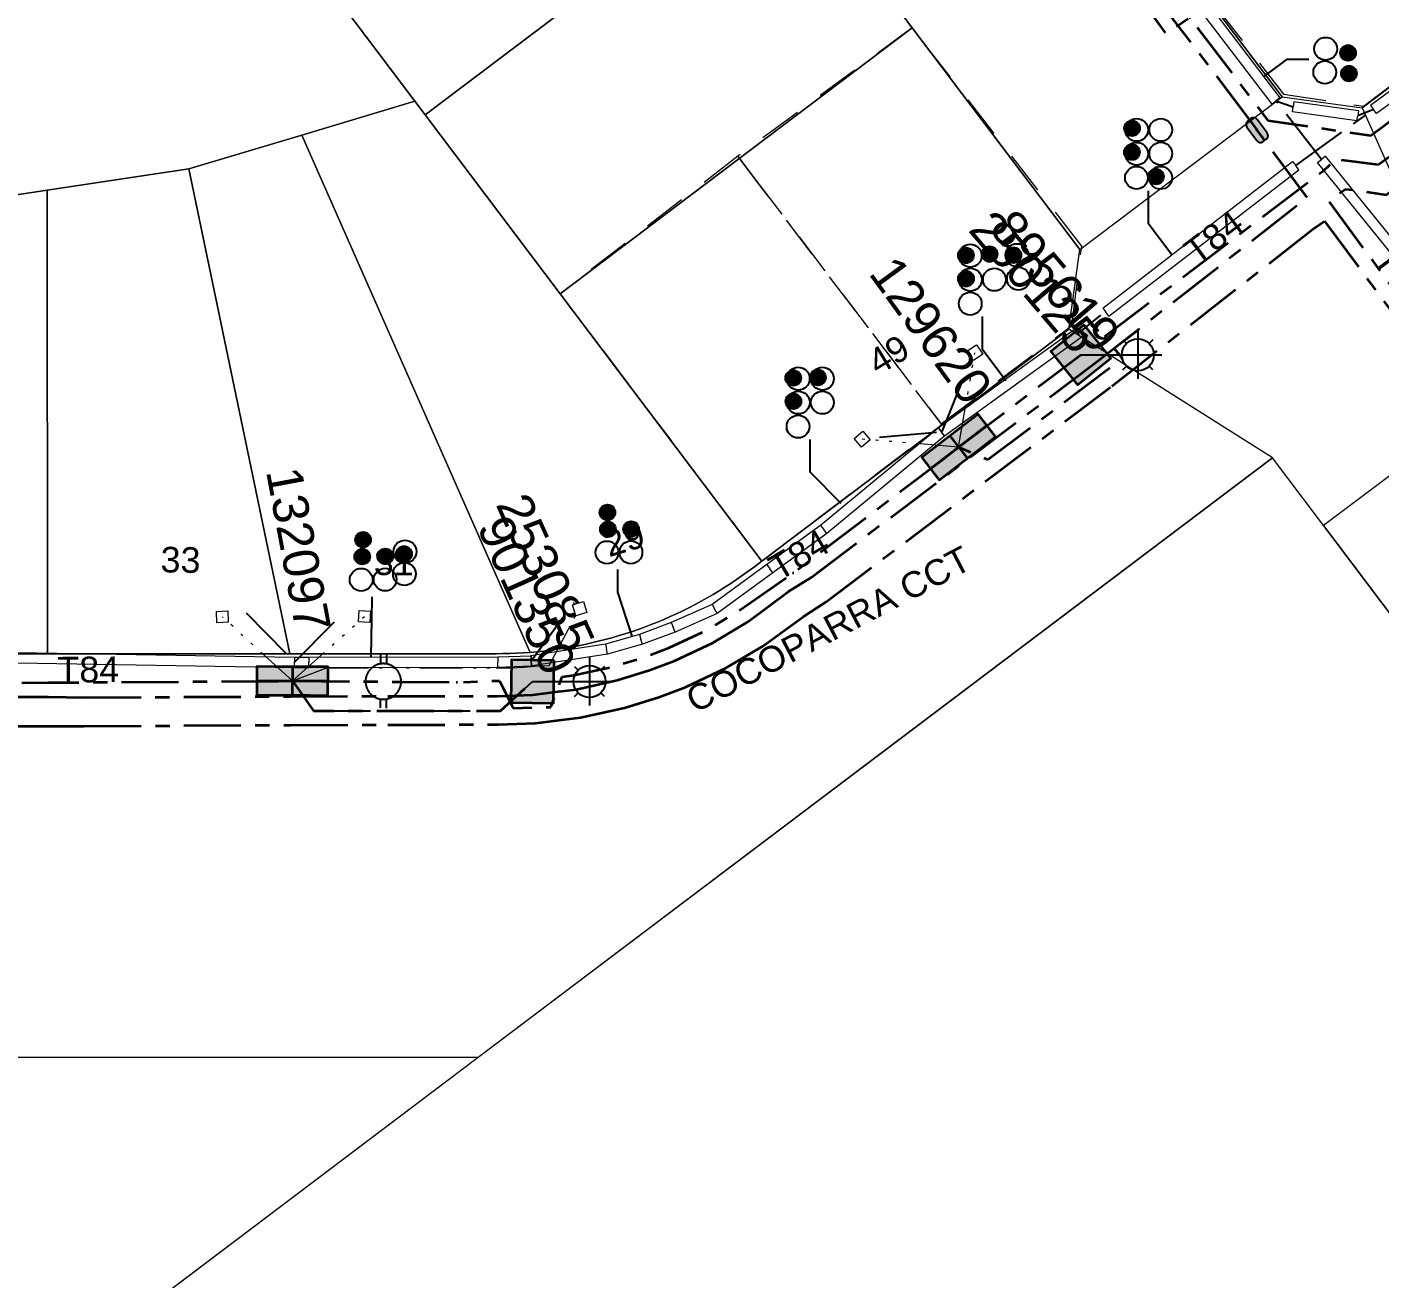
# Model space of a CAD drawing. Header units: metres. Extents: x 308278 to 310511, y 6271134 to 6272874.
# Drawn here: x 308946.9 to 309041.8, y 6272287.7 to 6272375.6 of the extents above; entities that cross this region are included whole.
import ezdxf
from ezdxf.enums import TextEntityAlignment as Align

# ---------------------------------------------------------------- set-up
doc = ezdxf.new("R2010")
doc.units = ezdxf.units.M
doc.set_wipeout_variables(frame=1)
for name, pattern in [('Cable Exist UG', [7, 4, -1, 1, -1]), ('Dash', [5, 3, -2]), ('DOT', [6.35, 0, -6.35]), ('PHANTOMX2', [6.6, 3, -0.75, 0.2, -0.75, 0.2, -0.75, 0.2, -0.75])]:
    doc.linetypes.add(name, pattern=pattern)
doc.layers.get('0').update_dxf_attribs({"color": 6})
for name, color, linetype, lineweight in [('_User Miscellaneous1', 30, 'Continuous', 13), ('_User_HV_Exist', 1, 'Continuous', 35), ('_User_LV_Exist', 5, 'Continuous', 35), ('_User_SL_Exist', 4, 'Continuous', 35), ('Cadastre Developer_SP_EXT', 98, 'Continuous', 15), ('Cadastre Developer_SP_NEW', 92, 'Continuous', 15), ('Cadastre Land Parcels_SP_EXT', 118, 'Continuous', 15), ('Cadastre Roads_SP_EXT', 218, 'Continuous', 15), ('Mains_HV_EXT', 13, 'Continuous', 25), ('Mains_LV_EXT', 163, 'Continuous', 25), ('Mains_LV_SL_EXT', 135, 'Continuous', 25), ('Services_SP_EXT', 42, 'PHANTOMX2', 20)]:
    doc.layers.add(name, color=color, linetype=linetype, lineweight=lineweight)
for name, color, linetype in [('Duct_SP_EXT', 30, 'Continuous'), ('Equip_HV_EXT', 7, 'Continuous'), ('Equip_LV_EXT', 7, 'Continuous'), ('Equip_SP_SL_EXT', 7, 'Continuous'), ('SupportsUG_SP_LV_EXT', 7, 'Continuous'), ('SupportsUG_SP_LV_SL_EXT', 7, 'Continuous'), ('Trench_SP_EXT', 7, 'Continuous')]:
    doc.layers.add(name, color=color, linetype=linetype)
doc.styles.add('COLUMN_LABEL', font='arial.ttf', dxfattribs={"height": 2})
doc.styles.add('iecARIAL', font='arial.ttf', dxfattribs={"height": 2})
doc.styles.add('POLE_LABEL', font='arial.ttf', dxfattribs={"height": 2})
doc.styles.add('SL_LABEL', font='arial.ttf', dxfattribs={"height": 2})
doc.styles.get("Standard").update_dxf_attribs({"font": 'arial.ttf'})

# ---------------------------------------------------------------- blocks, each defined once
blk = doc.blocks.new('COLUMN_EXT')
blk.add_hatch(color=256).paths.add_polyline_path([(1.5, -1.5), (1.5, 1.5), (-1.5, 1.5), (-1.5, -1.5)])
blk.add_lwpolyline([(1.5, 1.5), (-1.5, 1.5), (-1.5, -1.5), (1.5, -1.5)], close=True)
at = {"flags": 9}
for tag, p in [('SUBURB', (-1.813, 1.8)), ('NOTES', (-1.813, 2)), ('STREETNAME', (-1.813, 1.6)), ('LOCATION', (-1.813, 1.4)), ('LEGEND', (-1.813, 1.2)), ('USAGE', (-1.813, 1)), ('COLUMN_TYPE', (-1.813, 0.4)), ('OWNED_BY', (-1.813, 0.6)), ('STATE', (-1.813, 0.8))]:
    blk.add_attdef(tag, text='', height=0.2, rotation=180, dxfattribs=at).set_placement(p, align=Align.MIDDLE_LEFT)
at = {"flags": 1}
blk.add_attdef('Z', (-1.813, 2.351), '', height=0.2, rotation=180, dxfattribs=at)
at = {"flags": 9}
for tag, style, p in [('STRUCTURE_PLANT_NUMBER', 'POLE_LABEL', (-1.813, -0.031)), ('STREET_CODE', 'COLUMN_LABEL', (-1.813, 0.2))]:
    blk.add_attdef(tag, text='', height=0.2, rotation=180, dxfattribs=dict(at, style=style)).set_placement(p, align=Align.MIDDLE_LEFT)
at = {"style": 'COLUMN_LABEL', "width": 0.9, "flags": 8}
blk.add_attdef('ASSET_NUM', text='', height=2, rotation=270, dxfattribs=at).set_placement((2, -4), align=Align.MIDDLE_LEFT)
blk = doc.blocks.new('PILLAR_EXT')
blk.add_hatch(color=256).paths.add_polyline_path([(-2.5, 1), (-2.5, -1), (2.5, -1), (2.5, 1)])
for p, q in [((0, 1), (0, -1)), ((-2.5, 0), (2.5, 0))]:
    blk.add_line(p, q)
at = {"ltscale": 10}
blk.add_line((2.5, 0), (-2.5, 0), dxfattribs=at)
blk.add_lwpolyline([(-2.5, -1), (-1.25, -1), (1.25, -1), (2.5, -1), (2.5, 1), (-2.5, 1)], close=True)
at = {"width": 0.9, "flags": 8}
blk.add_attdef('ASSET_NUM', text='', height=2, rotation=90, dxfattribs=at).set_placement((-2, 4), align=Align.MIDDLE_LEFT)
for tag, p, flags in [('OWNED_BY', (0, -0.2), 9), ('STATE', (0, -0.4), 9), ('SUPPORT_TYPE', (0, -0.6), 9), ('USAGE', (0, -0.8), 9), ('LEGEND', (0, -1), 9), ('STREETNAME', (0, -1.8), 9), ('SUBURB', (0, -2), 1), ('LOCATION', (0, -1.2), 9), ('NOTES', (0, -1.4), 9), ('PARENT', (0, -1.6), 9)]:
    blk.add_attdef(tag, p, '', height=0.2, dxfattribs=dict(flags=flags))
blk = doc.blocks.new('DUCT_EXT')
blk.add_circle((0, 0.8), 0.8)
at = {"flags": 1}
blk.add_attdef('Z', (0, 0), '', height=0.2, dxfattribs=at)
at = {"flags": 9}
for tag, p in [('DUCT_CODE', (0, 0)), ('XSECT_TYPE', (0, -0.2)), ('STATE', (0, -0.6)), ('FB_REFERENCE', (0, -0.4)), ('NOTES', (0, -0.8))]:
    blk.add_attdef(tag, text='', height=0.2, dxfattribs=at).set_placement(p, align=Align.MIDDLE_LEFT)
blk = doc.blocks.new('*U479')
at = {"transparency": 33554687, "flags": 9}
for tag, p in [('LRATECODE', (-7.4, 0)), ('LOUTREACHVOCAB', (-7.2, 0)), ('LOUTREACH', (-7, 0)), ('LANTNUMBER', (-6.6, 0)), ('LNEW', (-6.4, 0)), ('LMASTVOCAB', (-6.2, 0)), ('LMAST', (-6, 0)), ('LLAMPVOCAB', (-5.8, 0)), ('LLAMP', (-5.6, 0)), ('LEXIST', (-5.4, 0)), ('LCHARGE3PERCENT', (-5.2, 0)), ('LCHARGE3', (-5, 0)), ('LCHARGE2PERCENT', (-4.8, 0)), ('LCHARGE2', (-4.6, 0)), ('LCHARGE1PERCENT', (-4.4, 0)), ('LCHARGE1', (-4.2, 0)), ('LCATEGORY', (-4, 0)), ('LBRACKETVOCAB', (-3.8, 0)), ('LBRACKET', (-3.6, 0)), ('LKINGHEIGHT', (-3.4, 0)), ('CREPLACE', (-3.2, 0)), ('CREMOVE', (-3, 0)), ('CNUMBER', (-2.8, 0)), ('CNEW', (-2.6, 0)), ('CEXIST', (-2.4, 0)), ('USAGE', (-2.2, 0)), ('STATE', (-2, 0)), ('OWNED_BY', (-1.8, 0)), ('ORIENTATION', (-1.6, 0)), ('OPERATING_VOLTAGE', (-1.4, 0)), ('NO_PHASES', (-1.2, 0)), ('LANTERN_TYPE', (-1, 0)), ('LANTERN_PURPOSE', (-0.8, 0)), ('CONTROL_TYPE', (-0.6, 0)), ('CONSTRUCTED_VOLTAGE', (-0.4, 0))]:
    blk.add_attdef(tag, text='', height=0.001, rotation=270, dxfattribs=at).set_placement(p, align=Align.MIDDLE_LEFT)
at = {"transparency": 33554687, "style": 'SL_LABEL', "flags": 9}
blk.add_attdef('STREET_CODE', text='', height=0.001, rotation=270, dxfattribs=at).set_placement((0.001, 0), align=Align.MIDDLE_LEFT)
at = {"transparency": 33554687, "flags": 1}
blk.add_attdef('Z', (0, 0), '', height=0.001, rotation=270, dxfattribs=at)
at = {"transparency": 33554687, "width": 0.9}
blk.add_attdef('LNUMBER', text='', height=1, dxfattribs=at).set_placement((7, -1), align=Align.MIDDLE_LEFT)
at = {"transparency": 33554687, "flags": 9}
for tag, p in [('LREMOVE', (0, -7.6)), ('LREPLACE', (0, -7.8)), ('LTYPE', (0, -8)), ('LTYPEVOCAB', (0, -8.2)), ('LEGEND', (0, -8.4)), ('SUBURB', (0, -8.6)), ('STREETNAME', (0, -8.8)), ('LOCATION', (0, -9)), ('NOTES', (0, -9.2)), ('MAINTAINED_BY', (0, -9.863))]:
    blk.add_attdef(tag, text='', height=0.001, dxfattribs=at).set_placement(p, align=Align.MIDDLE_LEFT)
blk.add_attdef('OPERATED_BY', (0, -9.607), '', height=0.001, dxfattribs=at)
at = {"linetype": 'DOT', "transparency": 33554687}
blk.add_wipeout([(5.688, 0), (5.061, -1.061), (4, -1.688), (2.939, -1.061), (2.313, 0), (2.939, 1.061), (4, 1.687), (5.061, 1.061)], dxfattribs=at)
at = {"transparency": 33554687}
for p, q in [((2.939, 1.061), (3.205, 0.795)), ((4, 1.687), (4, 0)), ((5.061, 1.061), (4.795, 0.795)), ((0, 0), (4, 0)), ((2.939, -1.061), (3.205, -0.795)), ((4, 0), (5.688, 0)), ((4, 0), (4, -1.688)), ((5.061, -1.061), (4.795, -0.795))]:
    blk.add_line(p, q, dxfattribs=at)
blk.add_circle((4, 0), 1.125, dxfattribs=at)
blk = doc.blocks.new('CCP_EXT')
at = {"flags": 9}
for tag, p in [('STATE', (0, -1.8)), ('USAGE', (0, -1.2)), ('LEGEND', (0, -1.4)), ('LIFE_SUPPORT', (0, -1.6)), ('NOTES', (0, -2))]:
    blk.add_attdef(tag, text='', height=0.2, dxfattribs=at).set_placement(p, align=Align.MIDDLE_LEFT)
at = {"transparency": 33554687}
blk.add_wipeout([(0, 0.566), (0.566, 0), (0, -0.566), (-0.566, 0)], dxfattribs=at)
blk.add_lwpolyline([(-0.566, 0), (0, 0.566), (0.566, 0), (0, -0.566), (-0.566, 0)])
at = {"flags": 1}
blk.add_attdef('Z', (0, 0), '', height=0.2, dxfattribs=at)
at = {"flags": 9}
for tag, p in [('CCP_TYPE', (0, 0)), ('OPERATING_VOLTAGE', (0, -0.6)), ('ORIENTATION', (0, -0.8)), ('OWNED_BY', (0, -1)), ('CONSTRUCTED_VOLTAGE', (0, -0.2)), ('NO_PHASES', (0, -0.4))]:
    blk.add_attdef(tag, text='', height=0.2, dxfattribs=at).set_placement(p, align=Align.MIDDLE_LEFT)
blk = doc.blocks.new('HV_STJ_EXT')
h = blk.add_hatch(color=256)
edge = h.paths.add_edge_path()
edge.add_ellipse((-0.586, 0.131), major_axis=(0.226, 0.226), ratio=1, start_angle=44.99996, end_angle=135)
edge.add_line((-0.906, 0.131), (-0.906, -0.131))
edge.add_ellipse((-0.586, -0.131), major_axis=(0.226, 0.226), ratio=1, start_angle=134.99996, end_angle=225)
edge.add_line((-0.586, -0.451), (0.586, -0.451))
edge.add_ellipse((0.586, -0.131), major_axis=(-0.226, 0.226), ratio=1, start_angle=134.99996, end_angle=225)
edge.add_line((0.906, -0.131), (0.906, 0.131))
edge.add_ellipse((0.586, 0.131), major_axis=(-0.226, 0.226), ratio=1, start_angle=224.99996, end_angle=315)
edge.add_line((0.586, 0.451), (-0.586, 0.451))
blk.add_lwpolyline([(-0.906, 0.131), (-0.906, -0.131, 0.414214), (-0.586, -0.451), (0.586, -0.451, 0.414214), (0.906, -0.131), (0.906, 0.131, 0.414214), (0.586, 0.451), (-0.586, 0.451, 0.414214)], format="xyb", close=True)
for tag, flags, p in [('ORIENTATION', 9, (1.5, 0)), ('Z', 1, (1.5, -0.8)), ('USAGE', 9, (1.5, -0.2)), ('LEGEND', 9, (1.5, -0.4)), ('NOTES', 9, (1.5, -0.6))]:
    blk.add_attdef(tag, text='', height=0.2, dxfattribs=dict(flags=flags)).set_placement(p, align=Align.MIDDLE_LEFT)
blk = doc.blocks.new('LV_UG_LINKS_OPEN_EXT')
at = {"layer": 'Equip_LV_EXT'}
for tag, height, flags, p in [('CONSTRUCTED_VOLTAGE', 0.167, 9, (3.167, -1.833)), ('OPERATING_VOLTAGE', 0.2, 9, (3, -2.6)), ('ORIENTATION', 0.2, 9, (3, -2.8)), ('NO_PHASES', 0.167, 9, (3.167, -2)), ('STATE', 0.2, 9, (3, -3)), ('SWITCH_TYPE', 0.2, 9, (3, -3.2)), ('OWNED_BY', 0.2, 9, (3, -3.8)), ('USAGE', 0.2, 9, (3, -3.4)), ('NOTES', 0.2, 9, (3, -3.6)), ('TYPE', 0.2, 9, (3, -4.6)), ('Z', 0.2, 1, (3, -4.8)), ('OPERATED_BY', 0.2, 9, (3, -4)), ('MAINTAINED_BY', 0.2, 9, (3, -4.2)), ('NUMBER_OF_PHASES', 0.2, 9, (3, -4.4))]:
    blk.add_attdef(tag, text='', height=height, dxfattribs=dict(at, flags=flags)).set_placement(p, align=Align.MIDDLE_LEFT)
at = {"transparency": 33554687}
blk.add_wipeout([(4, 1.25), (3.969, 1.25), (3.939, 1.248), (3.908, 1.247), (3.877, 1.244), (3.847, 1.241), (3.817, 1.236), (3.786, 1.232), (3.756, 1.226), (3.726, 1.22), (3.696, 1.213), (3.667, 1.205), (3.637, 1.196), (3.608, 1.187), (3.579, 1.177), (3.55, 1.166), (3.522, 1.155), (3.493, 1.143), (3.466, 1.13), (3.438, 1.117), (3.411, 1.102), (3.384, 1.088), (3.357, 1.072), (3.331, 1.056), (3.306, 1.039), (3.28, 1.022), (3.255, 1.004), (3.231, 0.985), (3.207, 0.966), (3.184, 0.947), (3.161, 0.926), (3.138, 0.905), (3.116, 0.884), (3.095, 0.862), (3.074, 0.839), (3.053, 0.816), (3.034, 0.793), (3.015, 0.769), (2.996, 0.745), (2.978, 0.72), (2.961, 0.694), (2.944, 0.669), (2.928, 0.643), (2.912, 0.616), (2.898, 0.589), (2.883, 0.562), (2.87, 0.534), (2.857, 0.507), (2.845, 0.478), (2.834, 0.45), (2.823, 0.421), (2.813, 0.392), (2.804, 0.363), (2.795, 0.333), (2.787, 0.304), (2.78, 0.274), (2.774, 0.244), (2.768, 0.214), (2.764, 0.183), (2.759, 0.153), (2.756, 0.123), (2.753, 0.092), (2.752, 0.061), (2.75, 0.031), (2.75, 0), (2.75, -0.031), (2.752, -0.061), (2.753, -0.092), (2.756, -0.123), (2.759, -0.153), (2.764, -0.183), (2.768, -0.214), (2.774, -0.244), (2.78, -0.274), (2.787, -0.304), (2.795, -0.333), (2.804, -0.363), (2.813, -0.392), (2.823, -0.421), (2.834, -0.45), (2.845, -0.478), (2.857, -0.507), (2.87, -0.534), (2.883, -0.562), (2.898, -0.589), (2.912, -0.616), (2.928, -0.643), (2.944, -0.669), (2.961, -0.694), (2.978, -0.72), (2.996, -0.745), (3.015, -0.769), (3.034, -0.793), (3.053, -0.816), (3.074, -0.839), (3.095, -0.862), (3.116, -0.884), (3.138, -0.905), (3.161, -0.926), (3.184, -0.947), (3.207, -0.966), (3.231, -0.985), (3.255, -1.004), (3.28, -1.022), (3.306, -1.039), (3.331, -1.056), (3.357, -1.072), (3.384, -1.088), (3.411, -1.102), (3.438, -1.117), (3.466, -1.13), (3.493, -1.143), (3.522, -1.155), (3.55, -1.166), (3.579, -1.177), (3.608, -1.187), (3.637, -1.196), (3.667, -1.205), (3.696, -1.213), (3.726, -1.22), (3.756, -1.226), (3.786, -1.232), (3.817, -1.236), (3.847, -1.241), (3.877, -1.244), (3.908, -1.247), (3.939, -1.248), (3.969, -1.25), (4, -1.25), (4.031, -1.25), (4.061, -1.248), (4.092, -1.247), (4.123, -1.244), (4.153, -1.241), (4.183, -1.236), (4.214, -1.232), (4.244, -1.226), (4.274, -1.22), (4.304, -1.213), (4.333, -1.205), (4.363, -1.196), (4.392, -1.187), (4.421, -1.177), (4.45, -1.166), (4.478, -1.155), (4.507, -1.143), (4.534, -1.13), (4.562, -1.117), (4.589, -1.102), (4.616, -1.088), (4.643, -1.072), (4.669, -1.056), (4.694, -1.039), (4.72, -1.022), (4.745, -1.004), (4.769, -0.985), (4.793, -0.966), (4.816, -0.947), (4.839, -0.926), (4.862, -0.905), (4.884, -0.884), (4.905, -0.862), (4.926, -0.839), (4.947, -0.816), (4.966, -0.793), (4.985, -0.769), (5.004, -0.745), (5.022, -0.72), (5.039, -0.694), (5.056, -0.669), (5.072, -0.643), (5.088, -0.616), (5.102, -0.589), (5.117, -0.562), (5.13, -0.534), (5.143, -0.507), (5.155, -0.478), (5.166, -0.45), (5.177, -0.421), (5.187, -0.392), (5.196, -0.363), (5.205, -0.333), (5.213, -0.304), (5.22, -0.274), (5.226, -0.244), (5.232, -0.214), (5.236, -0.183), (5.241, -0.153), (5.244, -0.123), (5.247, -0.092), (5.248, -0.061), (5.25, -0.031), (5.25, 0), (5.25, 0.031), (5.248, 0.061), (5.247, 0.092), (5.244, 0.123), (5.241, 0.153), (5.236, 0.183), (5.232, 0.214), (5.226, 0.244), (5.22, 0.274), (5.213, 0.304), (5.205, 0.333), (5.196, 0.363), (5.187, 0.392), (5.177, 0.421), (5.166, 0.45), (5.155, 0.478), (5.143, 0.507), (5.13, 0.534), (5.117, 0.562), (5.102, 0.589), (5.088, 0.616), (5.072, 0.643), (5.056, 0.669), (5.039, 0.694), (5.022, 0.72), (5.004, 0.745), (4.985, 0.769), (4.966, 0.793), (4.947, 0.816), (4.926, 0.839), (4.905, 0.862), (4.884, 0.884), (4.862, 0.905), (4.839, 0.926), (4.816, 0.947), (4.793, 0.966), (4.769, 0.985), (4.745, 1.004), (4.72, 1.022), (4.694, 1.039), (4.669, 1.056), (4.643, 1.072), (4.616, 1.088), (4.589, 1.102), (4.562, 1.117), (4.534, 1.13), (4.507, 1.143), (4.478, 1.155), (4.45, 1.166), (4.421, 1.177), (4.392, 1.187), (4.363, 1.196), (4.333, 1.205), (4.304, 1.213), (4.274, 1.22), (4.244, 1.226), (4.214, 1.232), (4.183, 1.236), (4.153, 1.241), (4.123, 1.244), (4.092, 1.247), (4.061, 1.248), (4.031, 1.25)], dxfattribs=at).dxf.layer = 'Equip_LV_EXT'
at = {"layer": 'Equip_LV_EXT'}
for p, q in [((3.792, 1.863), (3.792, 1.232)), ((4.208, 1.863), (4.208, 1.232)), ((3.792, -1.232), (3.792, -1.863)), ((4.208, -1.232), (4.208, -1.863))]:
    blk.add_line(p, q, dxfattribs=at)
at = {"layer": 'Equip_LV_EXT', "flags": 128}
blk.add_lwpolyline([(4, 1.25), (3.969, 1.25), (3.939, 1.248), (3.908, 1.247), (3.877, 1.244), (3.847, 1.241), (3.817, 1.236), (3.786, 1.232), (3.756, 1.226), (3.726, 1.22), (3.696, 1.213), (3.667, 1.205), (3.637, 1.196), (3.608, 1.187), (3.579, 1.177), (3.55, 1.166), (3.522, 1.155), (3.493, 1.143), (3.466, 1.13), (3.438, 1.117), (3.411, 1.102), (3.384, 1.088), (3.357, 1.072), (3.331, 1.056), (3.306, 1.039), (3.28, 1.022), (3.255, 1.004), (3.231, 0.985), (3.207, 0.966), (3.184, 0.947), (3.161, 0.926), (3.138, 0.905), (3.116, 0.884), (3.095, 0.862), (3.074, 0.839), (3.053, 0.816), (3.034, 0.793), (3.015, 0.769), (2.996, 0.745), (2.978, 0.72), (2.961, 0.694), (2.944, 0.669), (2.928, 0.643), (2.912, 0.616), (2.898, 0.589), (2.883, 0.562), (2.87, 0.534), (2.857, 0.507), (2.845, 0.478), (2.834, 0.45), (2.823, 0.421), (2.813, 0.392), (2.804, 0.363), (2.795, 0.333), (2.787, 0.304), (2.78, 0.274), (2.774, 0.244), (2.768, 0.214), (2.764, 0.183), (2.759, 0.153), (2.756, 0.123), (2.753, 0.092), (2.752, 0.061), (2.75, 0.031), (2.75, 0), (2.75, -0.031), (2.752, -0.061), (2.753, -0.092), (2.756, -0.123), (2.759, -0.153), (2.764, -0.183), (2.768, -0.214), (2.774, -0.244), (2.78, -0.274), (2.787, -0.304), (2.795, -0.333), (2.804, -0.363), (2.813, -0.392), (2.823, -0.421), (2.834, -0.45), (2.845, -0.478), (2.857, -0.507), (2.87, -0.534), (2.883, -0.562), (2.898, -0.589), (2.912, -0.616), (2.928, -0.643), (2.944, -0.669), (2.961, -0.694), (2.978, -0.72), (2.996, -0.745), (3.015, -0.769), (3.034, -0.793), (3.053, -0.816), (3.074, -0.839), (3.095, -0.862), (3.116, -0.884), (3.138, -0.905), (3.161, -0.926), (3.184, -0.947), (3.207, -0.966), (3.231, -0.985), (3.255, -1.004), (3.28, -1.022), (3.306, -1.039), (3.331, -1.056), (3.357, -1.072), (3.384, -1.088), (3.411, -1.102), (3.438, -1.117), (3.466, -1.13), (3.493, -1.143), (3.522, -1.155), (3.55, -1.166), (3.579, -1.177), (3.608, -1.187), (3.637, -1.196), (3.667, -1.205), (3.696, -1.213), (3.726, -1.22), (3.756, -1.226), (3.786, -1.232), (3.817, -1.236), (3.847, -1.241), (3.877, -1.244), (3.908, -1.247), (3.939, -1.248), (3.969, -1.25), (4, -1.25), (4.031, -1.25), (4.061, -1.248), (4.092, -1.247), (4.123, -1.244), (4.153, -1.241), (4.183, -1.236), (4.214, -1.232), (4.244, -1.226), (4.274, -1.22), (4.304, -1.213), (4.333, -1.205), (4.363, -1.196), (4.392, -1.187), (4.421, -1.177), (4.45, -1.166), (4.478, -1.155), (4.507, -1.143), (4.534, -1.13), (4.562, -1.117), (4.589, -1.102), (4.616, -1.088), (4.643, -1.072), (4.669, -1.056), (4.694, -1.039), (4.72, -1.022), (4.745, -1.004), (4.769, -0.985), (4.793, -0.966), (4.816, -0.947), (4.839, -0.926), (4.862, -0.905), (4.884, -0.884), (4.905, -0.862), (4.926, -0.839), (4.947, -0.816), (4.966, -0.793), (4.985, -0.769), (5.004, -0.745), (5.022, -0.72), (5.039, -0.694), (5.056, -0.669), (5.072, -0.643), (5.088, -0.616), (5.102, -0.589), (5.117, -0.562), (5.13, -0.534), (5.143, -0.507), (5.155, -0.478), (5.166, -0.45), (5.177, -0.421), (5.187, -0.392), (5.196, -0.363), (5.205, -0.333), (5.213, -0.304), (5.22, -0.274), (5.226, -0.244), (5.232, -0.214), (5.236, -0.183), (5.241, -0.153), (5.244, -0.123), (5.247, -0.092), (5.248, -0.061), (5.25, -0.031), (5.25, 0), (5.25, 0.031), (5.248, 0.061), (5.247, 0.092), (5.244, 0.123), (5.241, 0.153), (5.236, 0.183), (5.232, 0.214), (5.226, 0.244), (5.22, 0.274), (5.213, 0.304), (5.205, 0.333), (5.196, 0.363), (5.187, 0.392), (5.177, 0.421), (5.166, 0.45), (5.155, 0.478), (5.143, 0.507), (5.13, 0.534), (5.117, 0.562), (5.102, 0.589), (5.088, 0.616), (5.072, 0.643), (5.056, 0.669), (5.039, 0.694), (5.022, 0.72), (5.004, 0.745), (4.985, 0.769), (4.966, 0.793), (4.947, 0.816), (4.926, 0.839), (4.905, 0.862), (4.884, 0.884), (4.862, 0.905), (4.839, 0.926), (4.816, 0.947), (4.793, 0.966), (4.769, 0.985), (4.745, 1.004), (4.72, 1.022), (4.694, 1.039), (4.669, 1.056), (4.643, 1.072), (4.616, 1.088), (4.589, 1.102), (4.562, 1.117), (4.534, 1.13), (4.507, 1.143), (4.478, 1.155), (4.45, 1.166), (4.421, 1.177), (4.392, 1.187), (4.363, 1.196), (4.333, 1.205), (4.304, 1.213), (4.274, 1.22), (4.244, 1.226), (4.214, 1.232), (4.183, 1.236), (4.153, 1.241), (4.123, 1.244), (4.092, 1.247), (4.061, 1.248), (4.031, 1.25)], close=True, dxfattribs=at)
at = {"layer": 'Equip_LV_EXT', "flags": 9}
blk.add_attdef('ACTUAL_STATUS', text='', height=0.167, dxfattribs=at).set_placement((3.167, -1.667), align=Align.MIDDLE_LEFT)
blk = doc.blocks.new('CABLE_LARGE_EXT')
h = blk.add_hatch(color=256)
edge = h.paths.add_edge_path()
edge.add_arc((0, 0.55), 0.55, 0, 360)
blk.add_circle((0, 0.55), 0.55)
at = {"flags": 1}
blk.add_attdef('Z', (0, 0), '', height=0.2, dxfattribs=at)
at = {"flags": 9}
for tag, p in [('COND_CODE', (0, 0)), ('XSECT_SIZE', (0, -0.6)), ('STATE', (0, -0.4)), ('FB_REFERENCE', (0, -0.2)), ('NOTES', (0, -0.8))]:
    blk.add_attdef(tag, text='', height=0.2, dxfattribs=at).set_placement(p, align=Align.MIDDLE_LEFT)

msp = doc.modelspace()

# ---------------------------------------------------------------- linework, layer by layer
at = {"layer": '_User Miscellaneous1'}
for p, q in [((309051.593, 6272377.795), (309041.13, 6272370.079)), ((309029.262, 6272376.646), (309034.209, 6272370.168)), ((309029.835, 6272377.083), (309034.781, 6272370.605)), ((309052.02, 6272377.216), (309041.557, 6272369.499)), ((309034.209, 6272370.168), (309034.495, 6272370.386)), ((309034.781, 6272370.605), (309034.495, 6272370.386)), ((309035.662, 6272369.615), (309035.712, 6272369.971)), ((309035.761, 6272370.328), (309035.712, 6272369.971)), ((309040.285, 6272369.699), (309035.761, 6272370.328)), ((309041.13, 6272370.079), (309041.344, 6272369.789)), ((309040.186, 6272368.986), (309035.662, 6272369.615)), ((309040.186, 6272368.986), (309040.235, 6272369.343)), ((309040.285, 6272369.699), (309040.235, 6272369.343)), ((309041.557, 6272369.499), (309041.344, 6272369.789)), ((309035.668, 6272366.135), (309035.888, 6272365.85)), ((309037.421, 6272366.059), (309037.7, 6272366.285)), ((309037.98, 6272366.512), (309037.7, 6272366.285)), ((309048.957, 6272352.954), (309037.98, 6272366.512)), ((309036.108, 6272365.565), (309035.888, 6272365.85)), ((309048.397, 6272352.501), (309037.421, 6272366.059)), ((309010.808, 6272347.434), (309011.037, 6272347.157)), ((309010.826, 6272347.449), (309011.037, 6272347.157)), ((309011.248, 6272346.865), (309011.037, 6272347.157)), ((309011.266, 6272346.88), (309011.037, 6272347.157)), ((309002.55, 6272340.609), (308998.773, 6272337.861)), ((309002.55, 6272340.609), (309002.77, 6272340.324)), ((309002.991, 6272340.04), (308999.197, 6272337.278)), ((309002.991, 6272340.04), (309002.77, 6272340.324)), ((308998.773, 6272337.861), (308994.927, 6272335.061)), ((308998.773, 6272337.861), (308998.985, 6272337.569)), ((308998.773, 6272337.861), (308998.985, 6272337.569)), ((308999.197, 6272337.278), (308995.289, 6272334.434)), ((308999.197, 6272337.278), (308998.985, 6272337.569)), ((308999.197, 6272337.278), (308998.985, 6272337.569)), ((308994.927, 6272335.061), (308992.065, 6272333.792)), ((308994.927, 6272335.061), (308995.108, 6272334.747)), ((308995.289, 6272334.434), (308992.338, 6272333.125)), ((308995.289, 6272334.434), (308995.108, 6272334.747)), ((308992.065, 6272333.792), (308989.828, 6272332.951)), ((308989.828, 6272332.951), (308989.94, 6272332.608)), ((308992.338, 6272333.125), (308990.053, 6272332.266)), ((308992.065, 6272333.792), (308992.202, 6272333.458)), ((308992.338, 6272333.125), (308992.202, 6272333.458)), ((308990.053, 6272332.266), (308989.94, 6272332.608)), ((308933.222, 6272331.182), (308965.629, 6272330.639)), ((308933.234, 6272331.902), (308965.641, 6272331.358)), ((308965.634, 6272331.358), (308966.636, 6272331.36)), ((308965.634, 6272331.358), (308965.635, 6272330.998)), ((308965.641, 6272331.358), (308965.635, 6272330.998)), ((308966.636, 6272331.36), (308966.636, 6272331.36)), ((308966.636, 6272331.36), (308966.637, 6272331)), ((308966.636, 6272331.36), (308966.637, 6272331)), ((308965.629, 6272330.639), (308965.635, 6272330.998)), ((308965.635, 6272330.638), (308965.635, 6272330.998)), ((308965.635, 6272330.638), (308966.637, 6272330.64)), ((308966.637, 6272330.64), (308966.637, 6272331)), ((308966.637, 6272330.64), (308966.637, 6272331)), ((308966.637, 6272330.64), (308966.637, 6272330.64))]:
    msp.add_line(p, q, dxfattribs=at)
at = {"layer": '_User_HV_Exist', "linetype": 'Cable Exist UG'}
msp.add_lwpolyline([(309092.123, 6272529.149), (309090.5, 6272527.861), (309094.376, 6272522.797), (309094.376, 6272522.797), (309088.485, 6272518.365), (309075.167, 6272512.949), (309067.073, 6272509.838), (309062.28, 6272508.001), (309052.788, 6272505.311), (308975.853, 6272484.799), (308978.509, 6272471.562), (308978.509, 6272471.562), (308975.652, 6272466.541), (308979.105, 6272454.466), (308983.081, 6272440.378), (308983.91, 6272437.814), (308985.126, 6272434.734), (308986.692, 6272431.459), (308987.783, 6272429.336), (308990.189, 6272425.397), (308995.104, 6272418.025), (309021.84, 6272383.259), (309032.63, 6272369.079), (309033.174, 6272368.345)], dxfattribs=at)
at = {"layer": '_User_LV_Exist', "linetype": 'Cable Exist UG', "flags": 128}
for points in [[(309013.648, 6272395.615), (309013.222, 6272393.048), (309013.222, 6272393.048), (309025.735, 6272376.524), (309026.782, 6272375.099), (309028.446, 6272376.246), (309028.446, 6272376.246), (309033.927, 6272369.017), (309041.158, 6272367.966), (309051.908, 6272376.009)], [(309048.928, 6272348.808), (309038.215, 6272363.36), (309038.215, 6272363.36), (309039.377, 6272364.207), (309042.226, 6272363.81), (309053.412, 6272372.194), (309054.725, 6272373.351), (309051.908, 6272376.009)]]:
    msp.add_lwpolyline(points, dxfattribs=at)
at = {"layer": 'Cadastre Developer_SP_EXT', "linetype": 'Dash'}
msp.add_lwpolyline([(309037.472, 6272394.954), (309024.173, 6272384.911), (309035.024, 6272370.873), (309040.639, 6272370.022), (309050.707, 6272377.596), (309037.472, 6272394.954)], close=True, dxfattribs=at)
at = {"layer": 'Cadastre Developer_SP_NEW', "linetype": 'Continuous'}
msp.add_lwpolyline([(308978.525, 6272303.283), (308873.594, 6272303.245), (308895.516, 6272274.143), (308911.612, 6272252.776), (308978.525, 6272303.283)], close=True, dxfattribs=at)
at = {"layer": 'Cadastre Land Parcels_SP_EXT', "linetype": 'Continuous'}
for points in [[(309063.949, 6272387.58), (309050.77, 6272404.998), (309024.173, 6272384.911), (309034.937, 6272370.685), (309040.544, 6272369.906), (309063.949, 6272387.58)], [(308999.474, 6272388.062), (308988.77, 6272402.208), (308964.1, 6272383.578), (308974.788, 6272369.419), (308999.474, 6272388.062)], [(309008.97, 6272375.513), (308999.474, 6272388.062), (308974.788, 6272369.419), (308984.266, 6272356.859), (309008.97, 6272375.513)], [(309019.958, 6272354.364), (309020.735, 6272359.963), (309008.97, 6272375.513), (308984.266, 6272356.859), (308998.425, 6272338.102), (309019.958, 6272354.364)], [(308982.646, 6272331.74), (308983.128, 6272331.791), (308983.61, 6272331.848), (308984.091, 6272331.915), (308984.571, 6272331.989), (308985.049, 6272332.07), (308985.526, 6272332.16), (308986.003, 6272332.256), (308986.476, 6272332.361), (308986.949, 6272332.474), (308987.42, 6272332.594), (308987.887, 6272332.721), (308988.353, 6272332.857), (308988.818, 6272332.998), (308989.279, 6272333.149), (308989.739, 6272333.306), (308990.195, 6272333.471), (308990.649, 6272333.645), (308991.099, 6272333.824), (308991.547, 6272334.012), (308991.992, 6272334.204), (308992.434, 6272334.406), (308992.871, 6272334.616), (308993.307, 6272334.83), (308993.738, 6272335.054), (308994.166, 6272335.283), (308994.59, 6272335.519), (308995.01, 6272335.762), (308995.426, 6272336.013), (308995.838, 6272336.27), (308996.246, 6272336.533), (308996.649, 6272336.803), (308997.047, 6272337.079), (308997.442, 6272337.362), (308997.831, 6272337.651), (308998.425, 6272338.102), (308984.266, 6272356.859), (308974.788, 6272369.419), (308974.073, 6272370.365), (308966.151, 6272367.993), (308982.162, 6272331.698), (308982.646, 6272331.74)], [(308980.735, 6272331.618), (308981.211, 6272331.636), (308981.687, 6272331.664), (308982.162, 6272331.698), (308966.151, 6272367.993), (308958.224, 6272365.614), (308965.314, 6272331.598), (308979.783, 6272331.603), (308980.259, 6272331.606), (308980.735, 6272331.618)], [(308958.224, 6272365.614), (308948.285, 6272364.116), (308948.304, 6272331.592), (308965.314, 6272331.598), (308958.224, 6272365.614)], [(309082.087, 6272281.925), (309034.255, 6272345.358), (309007.944, 6272325.489), (308911.612, 6272252.776), (308959.421, 6272189.261), (309082.087, 6272281.925)], [(308978.525, 6272303.283), (308873.594, 6272303.245), (308895.516, 6272274.143), (308911.612, 6272252.776), (308978.525, 6272303.283)]]:
    msp.add_lwpolyline(points, close=True, dxfattribs=at)
for points in [[(308926.245, 6272360.793), (308948.285, 6272364.116), (308948.285, 6272364.116), (308958.224, 6272365.614), (308966.151, 6272367.993), (308974.073, 6272370.365), (308964.1, 6272383.578), (308963.836, 6272383.929), (308919.692, 6272371.399)], [(308933.221, 6272331.587), (308948.304, 6272331.592), (308948.285, 6272364.116), (308948.285, 6272364.116), (308926.245, 6272360.793)]]:
    msp.add_lwpolyline(points, dxfattribs=at)
at = {"layer": 'Cadastre Roads_SP_EXT', "linetype": 'Continuous'}
for points in [[(309207.248, 6272476.001), (309192.86, 6272489.886), (309192.546, 6272484.694), (309166.069, 6272464.699), (309152.302, 6272454.303), (309140.334, 6272445.266), (309126.501, 6272434.818), (309113.016, 6272424.635), (309110.623, 6272422.827), (309108.23, 6272421.021), (309094.666, 6272410.778), (309081.102, 6272400.534), (309078.709, 6272398.727), (309076.316, 6272396.919), (309063.949, 6272387.58), (309040.544, 6272369.906), (309047.147, 6272355.094), (309207.248, 6272476.001)], [(309091.127, 6272296.228), (309083.892, 6272305.802), (309075.57, 6272316.811), (309066.008, 6272329.466), (309057.688, 6272340.476), (309050.476, 6272350.066), (309037.837, 6272340.608), (309078.398, 6272286.817), (309091.127, 6272296.228)]]:
    msp.add_lwpolyline(points, close=True, dxfattribs=at)
at = {"layer": 'Duct_SP_EXT'}
for points in [[(309036.799, 6272373.302), (309035.23, 6272373.304), (309033.672, 6272372.136)], [(309025.539, 6272364.089), (309025.543, 6272361.815), (309027.202, 6272359.613)], [(309013.873, 6272355.257), (309013.885, 6272352.985), (309015.541, 6272350.781)], [(309001.798, 6272346.632), (309001.803, 6272344.359), (309003.971, 6272342.17)], [(308988.294, 6272337.5), (308988.284, 6272335.91), (308989.305, 6272332.831)], [(308971.049, 6272335.588), (308971.04, 6272334.013), (308970.981, 6272331.416)]]:
    msp.add_lwpolyline(points, dxfattribs=at)
at = {"layer": 'Mains_HV_EXT', "linetype": 'Cable Exist UG'}
msp.add_lwpolyline([(309092.123, 6272529.149), (309090.5, 6272527.861), (309094.376, 6272522.797), (309094.376, 6272522.797), (309088.485, 6272518.365), (309075.167, 6272512.949), (309067.073, 6272509.838), (309062.28, 6272508.001), (309052.788, 6272505.311), (308975.853, 6272484.799), (308978.509, 6272471.562), (308978.509, 6272471.562), (308975.652, 6272466.541), (308979.105, 6272454.466), (308983.081, 6272440.378), (308983.91, 6272437.814), (308985.126, 6272434.734), (308986.692, 6272431.459), (308987.783, 6272429.336), (308990.189, 6272425.397), (308995.104, 6272418.025), (309021.84, 6272383.259), (309032.63, 6272369.079), (309033.174, 6272368.345)], dxfattribs=at)
at = {"layer": 'Trench_SP_EXT', "linetype": 'Cable Exist UG'}
for points in [[(309037.7, 6272366.285), (309034.495, 6272370.386)], [(309034.495, 6272370.386), (309035.712, 6272369.971)], [(309035.888, 6272365.85), (309041.344, 6272369.789)], [(309041.344, 6272369.789), (309040.235, 6272369.343)], [(308962.237, 6272334.465), (308965.635, 6272330.998), (308969.12, 6272334.524)]]:
    msp.add_lwpolyline(points, dxfattribs=at)

# ---------------------------------------------------------------- block references
at = {"layer": '_User_LV_Exist'}
ref = msp.add_blockref('PILLAR_EXT', (308965.481, 6272329.689), dxfattribs=dict(at, rotation=359.7779825446621))
ref.add_attrib('ASSET_NUM', '132097', dxfattribs={"layer": '0', "height": 2.5, "rotation": 280.5229, "style": 'iecARIAL'}).set_placement((308966.981, 6272333.189), align=Align.MIDDLE_RIGHT)
at = {"layer": 'Duct_SP_EXT'}
for name, p in [('DUCT_EXT', (309037.99, 6272373.246)), ('CABLE_LARGE_EXT', (309024.404, 6272367.923)), ('DUCT_EXT', (309024.722, 6272367.555)), ('DUCT_EXT', (309026.418, 6272367.558)), ('CABLE_LARGE_EXT', (309024.395, 6272366.246)), ('DUCT_EXT', (309024.723, 6272365.88)), ('DUCT_EXT', (309026.418, 6272365.89)), ('DUCT_EXT', (309024.713, 6272364.197)), ('CABLE_LARGE_EXT', (309026.081, 6272364.532)), ('DUCT_EXT', (309026.407, 6272364.193)), ('DUCT_EXT', (309013.049, 6272358.729)), ('DUCT_EXT', (309013.052, 6272357.049)), ('DUCT_EXT', (309014.745, 6272357.055)), ('DUCT_EXT', (309013.046, 6272355.366)), ('CABLE_LARGE_EXT', (309000.629, 6272350.401)), ('DUCT_EXT', (309000.978, 6272350.1)), ('CABLE_LARGE_EXT', (309002.355, 6272350.433)), ('DUCT_EXT', (309002.676, 6272350.103)), ('DUCT_EXT', (309000.982, 6272348.424)), ('DUCT_EXT', (309002.672, 6272348.428)), ('CABLE_LARGE_EXT', (309000.636, 6272348.764)), ('DUCT_EXT', (309000.969, 6272346.74)), ('CABLE_LARGE_EXT', (308989.253, 6272339.796)), ('CABLE_LARGE_EXT', (308970.442, 6272339.047)), ('DUCT_EXT', (308973.382, 6272337.966)), ('CABLE_LARGE_EXT', (308970.382, 6272337.864)), ('CABLE_LARGE_EXT', (308972.002, 6272337.884)), ('CABLE_LARGE_EXT', (308973.314, 6272338.052)), ('DUCT_EXT', (308973.342, 6272336.398))]:
    msp.add_blockref(name, p, dxfattribs=at)
for name, p, rotation in [('CABLE_LARGE_EXT', (309039.013, 6272373.749), 270.4568547504928), ('DUCT_EXT', (309037.129, 6272372.393), 270.4568547504928), ('CABLE_LARGE_EXT', (309039.074, 6272372.305), 270.4568547504928), ('DUCT_EXT', (309015.525, 6272359.56), 270.4568547504928), ('DUCT_EXT', (309015.628, 6272357.908), 270.4568547504928), ('DUCT_EXT', (308986.753, 6272338.704), 270.1475056680483), ('DUCT_EXT', (308988.435, 6272338.714), 270.1475056680483), ('DUCT_EXT', (308969.508, 6272336.786), 270.1475056680483), ('DUCT_EXT', (308971.19, 6272336.801), 270.1475056680483)]:
    msp.add_blockref(name, p, dxfattribs=dict(at, rotation=rotation))
at = {"layer": 'Equip_HV_EXT', "rotation": 306.5447939170458}
msp.add_blockref('HV_STJ_EXT', (309033.174, 6272368.345), dxfattribs=at)
at = {"layer": 'SupportsUG_SP_LV_EXT'}
ref = msp.add_blockref('PILLAR_EXT', (309012.235, 6272346.103), dxfattribs=dict(at, rotation=37.51614566808843))
ref.add_attrib('ASSET_NUM', '129620', dxfattribs={"layer": '0', "height": 2.5, "rotation": 306.0995, "style": 'iecARIAL'}).set_placement((309013.735, 6272349.603), align=Align.MIDDLE_RIGHT)
ref = msp.add_blockref('PILLAR_EXT', (308965.481, 6272329.689), dxfattribs=dict(at, rotation=359.7779825446621))
ref.add_attrib('ASSET_NUM', '132097', dxfattribs={"layer": '0', "height": 2.5, "rotation": 280.5229, "style": 'iecARIAL'}).set_placement((308966.981, 6272333.189), align=Align.MIDDLE_RIGHT)
at = {"layer": 'SupportsUG_SP_LV_SL_EXT'}
ref = msp.add_blockref('COLUMN_EXT', (309020.807, 6272352.572), dxfattribs=dict(at, rotation=38.94641717160348))
ref.add_attrib('ASSET_NUM', '895619', dxfattribs={"layer": '0', "height": 2.5, "rotation": 310.48231, "style": 'COLUMN_LABEL'}).set_placement((309022.807, 6272353.322), align=Align.MIDDLE_RIGHT)
ref = msp.add_blockref('COLUMN_EXT', (308982.329, 6272329.651), dxfattribs=dict(at, rotation=358.9815758397476))
ref.add_attrib('ASSET_NUM', '901350', dxfattribs={"layer": '0', "height": 2.5, "rotation": 294.26394, "style": 'COLUMN_LABEL'}).set_placement((308984.329, 6272330.401), align=Align.MIDDLE_RIGHT)

# ---------------------------------------------------------------- texts
at = {"layer": 'Cadastre Land Parcels_SP_EXT'}
for s, rotation, p in [('49', 31.20004, (309006.581, 6272351.091)), ('29', 16.69924, (308987.69, 6272338.365)), ('33', 359.06182, (308956.222, 6272337.312)), ('31', 359.06162, (308971.189, 6272337.133))]:
    msp.add_text(s, height=1.8, rotation=rotation, dxfattribs=at).set_placement(p)
at = {"layer": 'Cadastre Roads_SP_EXT'}
msp.add_text('COCOPARRA CCT', height=1.8, rotation=27.64598, dxfattribs=at).set_placement((308993.732, 6272327.402))
at = {"layer": 'Mains_LV_EXT'}
for rotation, p in [(36.93876, (309028.949, 6272358.807)), (306.92112, (309041.289, 6272359.274)), (30.35726, (308999.608, 6272336.668)), (0.37626, (308948.997, 6272329.581))]:
    msp.add_text('T84', height=1.8, rotation=rotation, dxfattribs=at).set_placement(p)

# ---------------------------------------------------------------- next in the draw order: block references
at = {"layer": 'Equip_SP_SL_EXT'}
ref = msp.add_blockref('*U479', (309020.807, 6272352.572), dxfattribs=at)
ref.add_attrib('ASSET_NUM', '250125', dxfattribs={"layer": '0', "height": 2.5, "rotation": 310.48231, "style": 'iecARIAL'}).set_placement((309022.307, 6272354.072), align=Align.TOP_RIGHT)
ref = msp.add_blockref('*U479', (308982.329, 6272329.651), dxfattribs=at)
ref.add_attrib('ASSET_NUM', '253085', dxfattribs={"layer": '0', "height": 2.5, "rotation": 294.26394, "style": 'iecARIAL'}).set_placement((308983.829, 6272331.151), align=Align.BOTTOM_RIGHT)
at = {"layer": 'Services_SP_EXT'}
for p, rotation in [((309005.465, 6272346.658), 355.5161460333506), ((308960.566, 6272334.192), 317.7779821790003), ((308970.538, 6272334.22), 221.7779823263612)]:
    msp.add_blockref('CCP_EXT', p, dxfattribs=dict(at, rotation=rotation))

# ---------------------------------------------------------------- next in the draw order: linework, layer by layer
at = {"layer": '_User Miscellaneous1'}
for p, q in [((309022.34, 6272355.858), (309035.668, 6272366.135)), ((309022.779, 6272355.288), (309036.108, 6272365.565)), ((309022.34, 6272355.858), (309022.56, 6272355.573)), ((309022.779, 6272355.288), (309022.56, 6272355.573)), ((309020.406, 6272354.366), (309020.617, 6272354.074)), ((309020.828, 6272353.782), (309020.617, 6272354.074)), ((309010.808, 6272347.434), (309002.55, 6272340.609)), ((309011.266, 6272346.88), (309002.991, 6272340.04)), ((308989.828, 6272332.951), (308987.449, 6272332.279)), ((308987.449, 6272332.279), (308982.186, 6272331.457)), ((308987.449, 6272332.279), (308987.526, 6272331.927)), ((308990.053, 6272332.266), (308987.603, 6272331.575)), ((308979.894, 6272331.375), (308982.228, 6272331.462)), ((308979.894, 6272331.375), (308979.901, 6272331.015)), ((308979.908, 6272330.655), (308979.901, 6272331.015)), ((308982.186, 6272331.457), (308982.242, 6272331.102)), ((308982.228, 6272331.462), (308982.242, 6272331.102)), ((308982.255, 6272330.742), (308982.242, 6272331.102)), ((308982.297, 6272330.746), (308982.242, 6272331.102)), ((308987.603, 6272331.575), (308982.297, 6272330.746)), ((308987.603, 6272331.575), (308987.526, 6272331.927)), ((308979.908, 6272330.655), (308982.255, 6272330.742))]:
    msp.add_line(p, q, dxfattribs=at)
at = {"layer": '_User_LV_Exist', "linetype": 'Cable Exist UG', "flags": 128}
msp.add_lwpolyline([(308927.213, 6272336.013), (308925.745, 6272335.965), (308925.745, 6272335.965), (308925.77, 6272333.539), (308931.689, 6272327.821), (308934.97, 6272327.822), (308935.791, 6272329.522), (308935.791, 6272329.522), (308948.333, 6272329.577), (308965.481, 6272329.689)], dxfattribs=at)
at = {"layer": 'Cadastre Developer_SP_EXT', "linetype": 'Dash'}
msp.add_lwpolyline([(308998.009, 6272364.823), (308996.739, 6272366.507), (308984.266, 6272356.86), (308998.424, 6272338.102), (309011.048, 6272347.695), (308998.009, 6272364.823)], close=True, dxfattribs=at)
at = {"layer": 'Cadastre Roads_SP_EXT', "linetype": 'Continuous'}
msp.add_lwpolyline([(308999.474, 6272388.062), (309008.97, 6272375.513), (309020.735, 6272359.963), (309034.937, 6272370.685), (309034.937, 6272370.685), (309024.173, 6272384.911)], dxfattribs=at)
at = {"layer": 'Services_SP_EXT'}
for points in [[(309012.235, 6272346.103), (309005.465, 6272346.658)], [(308965.481, 6272329.689), (308960.566, 6272334.192)]]:
    msp.add_lwpolyline(points, dxfattribs=at)
at = {"layer": 'Trench_SP_EXT', "linetype": 'Cable Exist UG'}
for points in [[(309020.617, 6272354.074), (309022.2, 6272355.363)], [(309006.686, 6272346.806), (309011.089, 6272347.195), (309012.614, 6272351.039)]]:
    msp.add_lwpolyline(points, dxfattribs=at)

# ---------------------------------------------------------------- next in the draw order: block references
at = {"layer": '_User_SL_Exist'}
ref = msp.add_blockref('COLUMN_EXT', (309020.807, 6272352.572), dxfattribs=dict(at, rotation=38.94641717160348))
ref.add_attrib('ASSET_NUM', '895619', dxfattribs={"layer": '0', "height": 2.5, "rotation": 310.48231, "style": 'COLUMN_LABEL'}).set_placement((309022.807, 6272353.322), align=Align.MIDDLE_RIGHT)
at = {"layer": 'Duct_SP_EXT'}
for p in [(309012.744, 6272359.004), (309014.403, 6272359.096), (309012.75, 6272357.367), (308987.591, 6272340.965), (308987.627, 6272339.781)]:
    msp.add_blockref('CABLE_LARGE_EXT', p, dxfattribs=at)
at = {"layer": 'Duct_SP_EXT', "rotation": 270.4568547504928}
msp.add_blockref('CABLE_LARGE_EXT', (309015.525, 6272359.56), dxfattribs=at)
at = {"layer": 'Services_SP_EXT'}
for p, rotation in [((309013.375, 6272352.723), 259.5161458662421), ((308985.633, 6272334.766), 241.7765142170795)]:
    msp.add_blockref('CCP_EXT', p, dxfattribs=dict(at, rotation=rotation))

# ---------------------------------------------------------------- next in the draw order: linework, layer by layer
at = {"layer": '_User Miscellaneous1'}
for p, q in [((309020.406, 6272354.366), (309010.826, 6272347.449)), ((309020.828, 6272353.782), (309011.248, 6272346.865))]:
    msp.add_line(p, q, dxfattribs=at)
at = {"layer": '_User_LV_Exist', "linetype": 'Cable Exist UG', "flags": 128}
msp.add_lwpolyline([(309051.908, 6272376.009), (309052.211, 6272373.78), (309052.211, 6272373.78), (309041.69, 6272365.895), (309038.675, 6272366.302), (309037.794, 6272365.44), (309037.794, 6272365.44), (309022.459, 6272353.84), (309023.724, 6272352.313), (309023.724, 6272352.313), (309022.524, 6272351.404), (309014.293, 6272345.201), (309012.235, 6272346.103)], dxfattribs=at)
at = {"layer": '_User_SL_Exist', "linetype": 'Cable Exist UG', "flags": 128}
msp.add_lwpolyline([(309012.235, 6272346.103), (309020.807, 6272352.572)], dxfattribs=at)
at = {"layer": 'Cadastre Developer_SP_EXT', "linetype": 'Dash'}
msp.add_lwpolyline([(309008.97, 6272375.514), (308996.739, 6272366.507), (308998.009, 6272364.823), (309011.015, 6272347.737), (309020.178, 6272354.629), (309020.87, 6272360.206), (309008.97, 6272375.514)], close=True, dxfattribs=at)
at = {"layer": 'Cadastre Roads_SP_EXT', "linetype": 'Continuous'}
msp.add_lwpolyline([(308933.755, 6272303.267), (308978.525, 6272303.283), (309007.944, 6272325.489), (309034.255, 6272345.358), (309034.255, 6272345.358), (309019.958, 6272354.364), (308998.424, 6272338.102), (308997.832, 6272337.651), (308997.442, 6272337.362), (308997.047, 6272337.079), (308996.648, 6272336.803), (308996.246, 6272336.533), (308995.838, 6272336.27), (308995.426, 6272336.013), (308995.01, 6272335.762), (308994.59, 6272335.519), (308994.166, 6272335.283), (308993.738, 6272335.054), (308993.307, 6272334.83), (308992.871, 6272334.616), (308992.434, 6272334.406), (308991.992, 6272334.204), (308991.547, 6272334.012), (308991.099, 6272333.824), (308990.649, 6272333.645), (308990.195, 6272333.471), (308989.739, 6272333.306), (308989.279, 6272333.149), (308988.818, 6272332.998), (308988.353, 6272332.857), (308987.887, 6272332.721), (308987.42, 6272332.594), (308986.949, 6272332.474), (308986.476, 6272332.361), (308986.003, 6272332.256), (308985.527, 6272332.16), (308985.049, 6272332.07), (308984.571, 6272331.989), (308984.091, 6272331.915), (308983.61, 6272331.848), (308983.128, 6272331.791), (308982.646, 6272331.74), (308982.162, 6272331.698), (308981.687, 6272331.664), (308981.211, 6272331.636), (308980.735, 6272331.618), (308980.259, 6272331.606), (308979.783, 6272331.603), (308965.315, 6272331.598), (308948.304, 6272331.592), (308933.221, 6272331.587)], dxfattribs=at)
at = {"layer": 'Mains_LV_SL_EXT', "linetype": 'Cable Exist UG'}
msp.add_lwpolyline([(309012.235, 6272346.103), (309020.807, 6272352.572)], dxfattribs=at)
at = {"layer": 'Services_SP_EXT'}
msp.add_lwpolyline([(309012.235, 6272346.103), (309013.375, 6272352.723)], dxfattribs=at)
at = {"layer": 'Trench_SP_EXT', "linetype": 'Cable Exist UG'}
msp.add_lwpolyline([(308982.242, 6272331.102), (308985.251, 6272335.197)], dxfattribs=at)

# ---------------------------------------------------------------- next in the draw order: block references
at = {"layer": '_User_LV_Exist'}
ref = msp.add_blockref('PILLAR_EXT', (309012.235, 6272346.103), dxfattribs=dict(at, rotation=37.51614566808843))
ref.add_attrib('ASSET_NUM', '129620', dxfattribs={"layer": '0', "height": 2.5, "rotation": 306.0995, "style": 'iecARIAL'}).set_placement((309013.735, 6272349.603), align=Align.MIDDLE_RIGHT)
at = {"layer": '_User_SL_Exist'}
ref = msp.add_blockref('COLUMN_EXT', (308982.329, 6272329.651), dxfattribs=dict(at, rotation=358.9815758397476))
ref.add_attrib('ASSET_NUM', '901350', dxfattribs={"layer": '0', "height": 2.5, "rotation": 294.26394, "style": 'COLUMN_LABEL'}).set_placement((308984.329, 6272330.401), align=Align.MIDDLE_RIGHT)

# ---------------------------------------------------------------- next in the draw order: block references
at = {"layer": 'Equip_LV_EXT', "rotation": 359.7779825446621}
msp.add_blockref('LV_UG_LINKS_OPEN_EXT', (308967.864, 6272329.671), dxfattribs=at)

# ---------------------------------------------------------------- next in the draw order: linework, layer by layer
at = {"layer": '_User Miscellaneous1'}
for p, q in [((308966.636, 6272331.36), (308979.894, 6272331.375)), ((308966.637, 6272330.64), (308979.908, 6272330.655))]:
    msp.add_line(p, q, dxfattribs=at)
at = {"layer": '_User_HV_Exist', "linetype": 'Cable Exist UG'}
for points in [[(308932.042, 6272328.53), (308948.343, 6272328.572), (308950.859, 6272328.533), (308950.859, 6272328.533), (308965.349, 6272328.603), (308972.177, 6272328.62), (308972.177, 6272328.62), (308979.876, 6272328.629), (308982.361, 6272328.727), (308984.149, 6272328.945), (308984.149, 6272328.945), (308985.388, 6272329.1), (308988.271, 6272329.735), (308990.547, 6272330.437), (308992.287, 6272331.099), (308994.982, 6272332.363), (308997.44, 6272333.842), (309000.306, 6272335.973), (309001.878, 6272336.951), (309001.878, 6272336.951), (309021.766, 6272351.97), (309036.686, 6272363.607), (309032.943, 6272368.657)], [(308931.253, 6272326.486), (308948.39, 6272326.525), (308950.871, 6272326.519), (308965.368, 6272326.598), (308972.18, 6272326.615), (308979.931, 6272326.631), (308982.537, 6272326.74), (308984.383, 6272326.961), (308985.708, 6272327.127), (308988.792, 6272327.81), (308991.201, 6272328.555), (308993.056, 6272329.261), (308995.867, 6272330.582), (308998.503, 6272332.137), (309001.318, 6272334.19), (309002.932, 6272335.24), (309022.984, 6272350.383), (309037.091, 6272361.386), (309037.911, 6272361.955), (309047.914, 6272348.459)]]:
    msp.add_lwpolyline(points, dxfattribs=at)
at = {"layer": '_User_LV_Exist', "linetype": 'Cable Exist UG', "flags": 128}
msp.add_lwpolyline([(308965.481, 6272329.689), (308977.025, 6272329.6), (308977.025, 6272329.6), (308980.025, 6272329.708), (308980.966, 6272327.786), (308983.614, 6272327.854), (308984.424, 6272329.985), (308984.424, 6272329.985), (308985.242, 6272330.087), (308988.009, 6272330.697), (308990.219, 6272331.377), (308991.901, 6272332.013), (308994.543, 6272333.252), (308996.906, 6272334.681), (309000.63, 6272337.266), (309000.63, 6272337.266), (309012.258, 6272346.103)], dxfattribs=at)
at = {"layer": '_User_SL_Exist', "linetype": 'Cable Exist UG', "flags": 128}
msp.add_lwpolyline([(308965.481, 6272329.689), (308966.957, 6272327.601), (308980.081, 6272327.598), (308982.329, 6272329.651)], dxfattribs=at)
at = {"layer": 'Cadastre Developer_SP_NEW', "linetype": 'Continuous'}
msp.add_lwpolyline([(309082.087, 6272281.925), (309034.255, 6272345.358), (309007.944, 6272325.489), (308911.612, 6272252.776), (308959.421, 6272189.261), (309082.087, 6272281.925)], close=True, dxfattribs=at)
at = {"layer": 'Mains_HV_EXT', "linetype": 'Cable Exist UG'}
for points in [[(308932.042, 6272328.53), (308948.343, 6272328.572), (308950.859, 6272328.533), (308950.859, 6272328.533), (308965.349, 6272328.603), (308972.177, 6272328.62), (308972.177, 6272328.62), (308979.876, 6272328.629), (308982.361, 6272328.727), (308984.149, 6272328.945), (308984.149, 6272328.945), (308985.388, 6272329.1), (308988.271, 6272329.735), (308990.547, 6272330.437), (308992.287, 6272331.099), (308994.982, 6272332.363), (308997.44, 6272333.842), (309000.306, 6272335.973), (309001.878, 6272336.951), (309001.878, 6272336.951), (309021.766, 6272351.97), (309036.686, 6272363.607), (309032.943, 6272368.657)], [(308931.253, 6272326.486), (308948.39, 6272326.525), (308950.871, 6272326.519), (308965.368, 6272326.598), (308972.18, 6272326.615), (308979.931, 6272326.631), (308982.537, 6272326.74), (308984.383, 6272326.961), (308985.708, 6272327.127), (308988.792, 6272327.81), (308991.201, 6272328.555), (308993.056, 6272329.261), (308995.867, 6272330.582), (308998.503, 6272332.137), (309001.318, 6272334.19), (309002.932, 6272335.24), (309022.984, 6272350.383), (309037.091, 6272361.386), (309037.911, 6272361.955), (309047.914, 6272348.459)]]:
    msp.add_lwpolyline(points, dxfattribs=at)
at = {"layer": 'Mains_LV_SL_EXT', "linetype": 'Cable Exist UG'}
msp.add_lwpolyline([(308965.481, 6272329.689), (308966.957, 6272327.601), (308980.081, 6272327.598), (308982.329, 6272329.651)], dxfattribs=at)
at = {"layer": 'Services_SP_EXT'}
for points in [[(308965.481, 6272329.689), (308967.83, 6272330.599), (308967.83, 6272330.599), (308979.787, 6272330.603), (308980.275, 6272330.607), (308980.767, 6272330.618), (308981.26, 6272330.638), (308981.752, 6272330.666), (308982.241, 6272330.701), (308982.742, 6272330.744), (308983.489, 6272330.771), (308985.633, 6272334.766)], [(308965.481, 6272329.689), (308970.538, 6272334.22)]]:
    msp.add_lwpolyline(points, dxfattribs=at)

doc.saveas('drawing.dxf')
